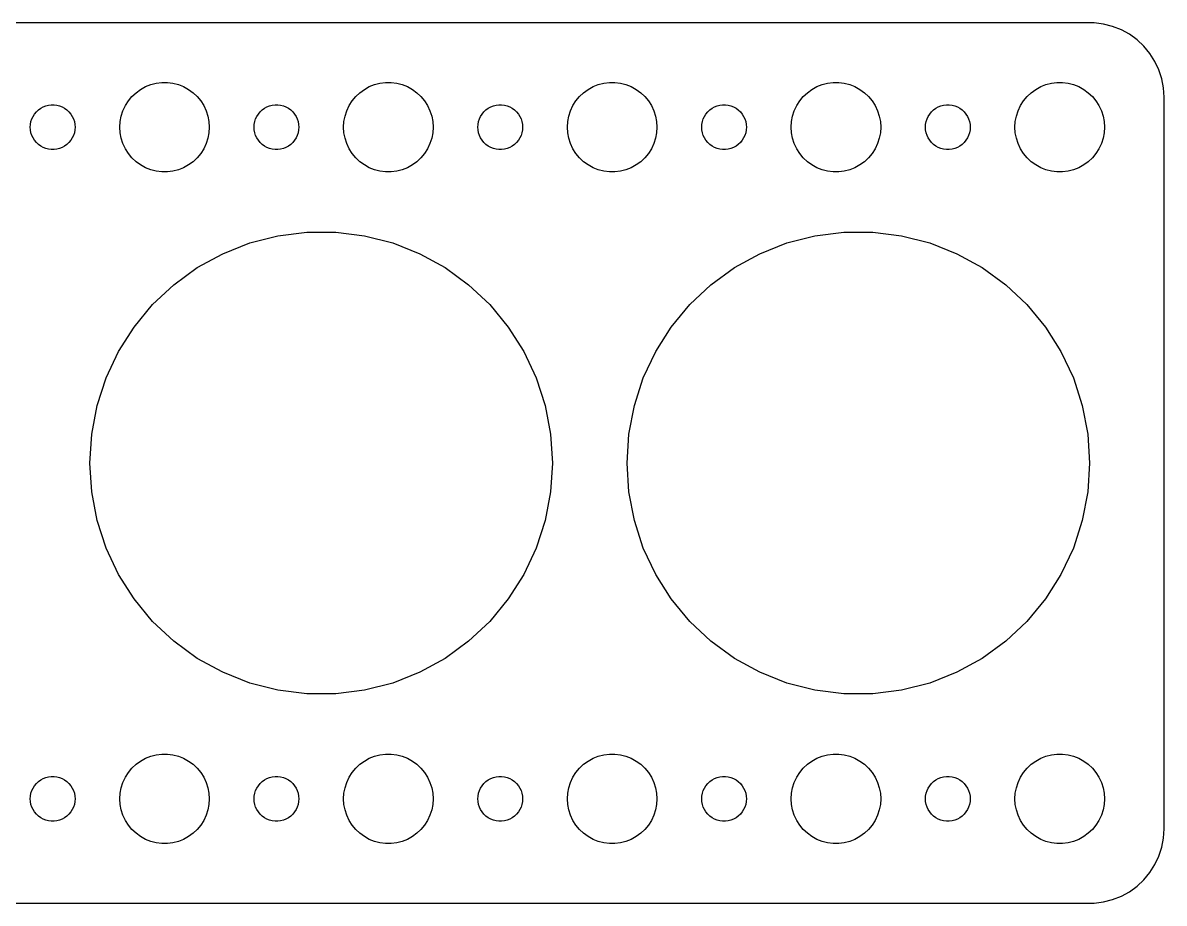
# Model space of a CAD drawing. Header units: metres. Extents: x -74 to 74, y 40 to 98.
# Drawn here: x -2 to 74.5, y 39.5 to 98.5 of the extents above; entities that cross this region are included whole.
import ezdxf

# ---------------------------------------------------------------- set-up
doc = ezdxf.new("R2010")
doc.units = ezdxf.units.M

msp = doc.modelspace()

# ---------------------------------------------------------------- linework, layer by layer
for p, q in [((69.8139, 98.4901), (-69.8139, 98.4901)), ((70.4369, 98.4114), (69.8139, 98.4901)), ((71.0451, 98.2553), (70.4369, 98.4114)), ((71.6289, 98.0241), (71.0451, 98.2553)), ((72.1791, 97.7216), (71.6289, 98.0241)), ((72.6871, 97.3526), (72.1791, 97.7216)), ((73.1448, 96.9227), (72.6871, 97.3526)), ((73.5451, 96.4389), (73.1448, 96.9227)), ((73.8815, 95.9088), (73.5451, 96.4389)), ((74.1489, 95.3406), (73.8815, 95.9088)), ((74.3429, 94.7434), (74.1489, 95.3406)), ((5.89252, 94.033), (6.22266, 94.2145)), ((6.22266, 94.2145), (6.57294, 94.3532)), ((6.57294, 94.3532), (6.93785, 94.4469)), ((6.93785, 94.4469), (7.31161, 94.4941)), ((7.31161, 94.4941), (7.68837, 94.4941)), ((7.68837, 94.4941), (8.06213, 94.4469)), ((8.06213, 94.4469), (8.42705, 94.3532)), ((8.42705, 94.3532), (8.77733, 94.2145)), ((8.77733, 94.2145), (9.10747, 94.033)), ((20.8925, 94.033), (21.2227, 94.2145)), ((21.2227, 94.2145), (21.5729, 94.3532)), ((21.5729, 94.3532), (21.9379, 94.4469)), ((21.9379, 94.4469), (22.3116, 94.4941)), ((22.3116, 94.4941), (22.6884, 94.4941)), ((22.6884, 94.4941), (23.0621, 94.4469)), ((23.0621, 94.4469), (23.427, 94.3532)), ((23.427, 94.3532), (23.7773, 94.2145)), ((23.7773, 94.2145), (24.1075, 94.033)), ((35.8925, 94.033), (36.2227, 94.2145)), ((36.2227, 94.2145), (36.5729, 94.3532)), ((36.5729, 94.3532), (36.9379, 94.4469)), ((36.9379, 94.4469), (37.3116, 94.4941)), ((37.3116, 94.4941), (37.6884, 94.4941)), ((37.6884, 94.4941), (38.0621, 94.4469)), ((38.0621, 94.4469), (38.427, 94.3532)), ((38.427, 94.3532), (38.7773, 94.2145)), ((38.7773, 94.2145), (39.1075, 94.033)), ((50.8925, 94.033), (51.2227, 94.2145)), ((51.2227, 94.2145), (51.5729, 94.3532)), ((51.5729, 94.3532), (51.9379, 94.4469)), ((51.9379, 94.4469), (52.3116, 94.4941)), ((52.3116, 94.4941), (52.6884, 94.4941)), ((52.6884, 94.4941), (53.0621, 94.4469)), ((53.0621, 94.4469), (53.427, 94.3532)), ((53.427, 94.3532), (53.7773, 94.2145)), ((53.7773, 94.2145), (54.1075, 94.033)), ((65.8925, 94.033), (66.2227, 94.2145)), ((66.2227, 94.2145), (66.573, 94.3532)), ((66.573, 94.3532), (66.9379, 94.4469)), ((66.9379, 94.4469), (67.3116, 94.4941)), ((67.3116, 94.4941), (67.6884, 94.4941)), ((67.6884, 94.4941), (68.0621, 94.4469)), ((68.0621, 94.4469), (68.427, 94.3532)), ((68.427, 94.3532), (68.7773, 94.2145)), ((68.7773, 94.2145), (69.1075, 94.033)), ((74.4606, 94.1267), (74.3429, 94.7434)), ((74.5, 93.5), (74.4606, 94.1267)), ((5.07294, 93.2634), (5.31308, 93.5536)), ((5.31308, 93.5536), (5.58772, 93.8115)), ((5.58772, 93.8115), (5.89252, 94.033)), ((9.10747, 94.033), (9.41226, 93.8115)), ((9.41226, 93.8115), (9.6869, 93.5536)), ((9.6869, 93.5536), (9.92705, 93.2634)), ((20.0729, 93.2634), (20.3131, 93.5536)), ((20.3131, 93.5536), (20.5877, 93.8115)), ((20.5877, 93.8115), (20.8925, 94.033)), ((24.1075, 94.033), (24.4123, 93.8115)), ((24.4123, 93.8115), (24.6869, 93.5536)), ((24.6869, 93.5536), (24.927, 93.2634)), ((35.0729, 93.2634), (35.3131, 93.5536)), ((35.3131, 93.5536), (35.5877, 93.8115)), ((35.5877, 93.8115), (35.8925, 94.033)), ((39.1075, 94.033), (39.4123, 93.8115)), ((39.4123, 93.8115), (39.6869, 93.5536)), ((39.6869, 93.5536), (39.927, 93.2634)), ((50.0729, 93.2634), (50.3131, 93.5536)), ((50.3131, 93.5536), (50.5877, 93.8115)), ((50.5877, 93.8115), (50.8925, 94.033)), ((54.1075, 94.033), (54.4123, 93.8115)), ((54.4123, 93.8115), (54.6869, 93.5536)), ((54.6869, 93.5536), (54.927, 93.2634)), ((65.073, 93.2634), (65.3131, 93.5536)), ((65.3131, 93.5536), (65.5877, 93.8115)), ((65.5877, 93.8115), (65.8925, 94.033)), ((69.1075, 94.033), (69.4123, 93.8115)), ((69.4123, 93.8115), (69.6869, 93.5536)), ((69.6869, 93.5536), (69.927, 93.2634)), ((74.5, 44.5), (74.5, 93.5)), ((-1.09344, 92.5268), (-0.95613, 92.6558)), ((-0.95613, 92.6558), (-0.80373, 92.7665)), ((-0.80373, 92.7665), (-0.63866, 92.8572)), ((-0.63866, 92.8572), (-0.46352, 92.9266)), ((-0.46352, 92.9266), (-0.28107, 92.9734)), ((-0.28107, 92.9734), (-0.09418, 92.997)), ((-0.09418, 92.997), (0.09418, 92.997)), ((0.09418, 92.997), (0.28107, 92.9734)), ((0.28107, 92.9734), (0.46352, 92.9266)), ((0.46352, 92.9266), (0.63866, 92.8572)), ((0.63866, 92.8572), (0.80373, 92.7665)), ((0.80373, 92.7665), (0.95613, 92.6558)), ((0.95613, 92.6558), (1.09344, 92.5268)), ((4.59424, 92.2461), (4.71066, 92.6044)), ((4.71066, 92.6044), (4.87108, 92.9453)), ((4.87108, 92.9453), (5.07294, 93.2634)), ((9.92705, 93.2634), (10.1289, 92.9453)), ((10.1289, 92.9453), (10.2893, 92.6044)), ((10.2893, 92.6044), (10.4057, 92.2461)), ((13.9065, 92.5268), (14.0439, 92.6558)), ((14.0439, 92.6558), (14.1963, 92.7665)), ((14.1963, 92.7665), (14.3613, 92.8572)), ((14.3613, 92.8572), (14.5365, 92.9266)), ((14.5365, 92.9266), (14.7189, 92.9734)), ((14.7189, 92.9734), (14.9058, 92.997)), ((14.9058, 92.997), (15.0942, 92.997)), ((15.0942, 92.997), (15.2811, 92.9734)), ((15.2811, 92.9734), (15.4635, 92.9266)), ((15.4635, 92.9266), (15.6387, 92.8572)), ((15.6387, 92.8572), (15.8037, 92.7665)), ((15.8037, 92.7665), (15.9561, 92.6558)), ((15.9561, 92.6558), (16.0934, 92.5268)), ((19.5942, 92.2461), (19.7107, 92.6044)), ((19.7107, 92.6044), (19.8711, 92.9453)), ((19.8711, 92.9453), (20.0729, 93.2634)), ((24.927, 93.2634), (25.1289, 92.9453)), ((25.1289, 92.9453), (25.2893, 92.6044)), ((25.2893, 92.6044), (25.4057, 92.2461)), ((28.9065, 92.5268), (29.0439, 92.6558)), ((29.0439, 92.6558), (29.1963, 92.7665)), ((29.1963, 92.7665), (29.3613, 92.8572)), ((29.3613, 92.8572), (29.5365, 92.9266)), ((29.5365, 92.9266), (29.7189, 92.9734)), ((29.7189, 92.9734), (29.9058, 92.997)), ((29.9058, 92.997), (30.0942, 92.997)), ((30.0942, 92.997), (30.2811, 92.9734)), ((30.2811, 92.9734), (30.4635, 92.9266)), ((30.4635, 92.9266), (30.6387, 92.8572)), ((30.6387, 92.8572), (30.8037, 92.7665)), ((30.8037, 92.7665), (30.9561, 92.6558)), ((30.9561, 92.6558), (31.0934, 92.5268)), ((34.5942, 92.2461), (34.7107, 92.6044)), ((34.7107, 92.6044), (34.8711, 92.9453)), ((34.8711, 92.9453), (35.0729, 93.2634)), ((39.927, 93.2634), (40.1289, 92.9453)), ((40.1289, 92.9453), (40.2893, 92.6044)), ((40.2893, 92.6044), (40.4057, 92.2461)), ((43.9065, 92.5268), (44.0439, 92.6558)), ((44.0439, 92.6558), (44.1963, 92.7665)), ((44.1963, 92.7665), (44.3613, 92.8572)), ((44.3613, 92.8572), (44.5365, 92.9266)), ((44.5365, 92.9266), (44.7189, 92.9734)), ((44.7189, 92.9734), (44.9058, 92.997)), ((44.9058, 92.997), (45.0942, 92.997)), ((45.0942, 92.997), (45.2811, 92.9734)), ((45.2811, 92.9734), (45.4635, 92.9266)), ((45.4635, 92.9266), (45.6387, 92.8572)), ((45.6387, 92.8572), (45.8037, 92.7665)), ((45.8037, 92.7665), (45.9561, 92.6558)), ((45.9561, 92.6558), (46.0934, 92.5268)), ((49.5942, 92.2461), (49.7107, 92.6044)), ((49.7107, 92.6044), (49.8711, 92.9453)), ((49.8711, 92.9453), (50.0729, 93.2634)), ((54.927, 93.2634), (55.1289, 92.9453)), ((55.1289, 92.9453), (55.2893, 92.6044)), ((55.2893, 92.6044), (55.4057, 92.2461)), ((58.9065, 92.5268), (59.0439, 92.6558)), ((59.0439, 92.6558), (59.1963, 92.7665)), ((59.1963, 92.7665), (59.3613, 92.8572)), ((59.3613, 92.8572), (59.5365, 92.9266)), ((59.5365, 92.9266), (59.7189, 92.9734)), ((59.7189, 92.9734), (59.9058, 92.997)), ((59.9058, 92.997), (60.0942, 92.997)), ((60.0942, 92.997), (60.2811, 92.9734)), ((60.2811, 92.9734), (60.4635, 92.9266)), ((60.4635, 92.9266), (60.6387, 92.8572)), ((60.6387, 92.8572), (60.8037, 92.7665)), ((60.8037, 92.7665), (60.9561, 92.6558)), ((60.9561, 92.6558), (61.0934, 92.5268)), ((64.5943, 92.2461), (64.7107, 92.6044)), ((64.7107, 92.6044), (64.8711, 92.9453)), ((64.8711, 92.9453), (65.073, 93.2634)), ((69.927, 93.2634), (70.1289, 92.9453)), ((70.1289, 92.9453), (70.2893, 92.6044)), ((70.2893, 92.6044), (70.4057, 92.2461)), ((-1.48816, 91.688), (-1.45287, 91.873)), ((-1.45287, 91.873), (-1.39465, 92.0522)), ((-1.39465, 92.0522), (-1.31445, 92.2226)), ((-1.31445, 92.2226), (-1.21352, 92.3817)), ((-1.21352, 92.3817), (-1.09344, 92.5268)), ((1.09344, 92.5268), (1.21352, 92.3817)), ((1.21352, 92.3817), (1.31445, 92.2226)), ((1.31445, 92.2226), (1.39465, 92.0522)), ((1.39465, 92.0522), (1.45287, 91.873)), ((1.45287, 91.873), (1.48816, 91.688)), ((4.5, 91.5), (4.52365, 91.876)), ((4.52365, 91.876), (4.59424, 92.2461)), ((10.4057, 92.2461), (10.4763, 91.876)), ((10.4763, 91.876), (10.5, 91.5)), ((13.5118, 91.688), (13.5471, 91.873)), ((13.5471, 91.873), (13.6053, 92.0522)), ((13.6053, 92.0522), (13.6855, 92.2226)), ((13.6855, 92.2226), (13.7865, 92.3817)), ((13.7865, 92.3817), (13.9065, 92.5268)), ((16.0934, 92.5268), (16.2135, 92.3817)), ((16.2135, 92.3817), (16.3145, 92.2226)), ((16.3145, 92.2226), (16.3947, 92.0522)), ((16.3947, 92.0522), (16.4529, 91.873)), ((16.4529, 91.873), (16.4882, 91.688)), ((19.5, 91.5), (19.5237, 91.876)), ((19.5237, 91.876), (19.5942, 92.2461)), ((25.4057, 92.2461), (25.4763, 91.876)), ((25.4763, 91.876), (25.5, 91.5)), ((28.5118, 91.688), (28.5471, 91.873)), ((28.5471, 91.873), (28.6053, 92.0522)), ((28.6053, 92.0522), (28.6855, 92.2226)), ((28.6855, 92.2226), (28.7865, 92.3817)), ((28.7865, 92.3817), (28.9065, 92.5268)), ((31.0934, 92.5268), (31.2135, 92.3817)), ((31.2135, 92.3817), (31.3145, 92.2226)), ((31.3145, 92.2226), (31.3947, 92.0522)), ((31.3947, 92.0522), (31.4529, 91.873)), ((31.4529, 91.873), (31.4882, 91.688)), ((34.5, 91.5), (34.5237, 91.876)), ((34.5237, 91.876), (34.5942, 92.2461)), ((40.4057, 92.2461), (40.4763, 91.876)), ((40.4763, 91.876), (40.5, 91.5)), ((43.5118, 91.688), (43.5471, 91.873)), ((43.5471, 91.873), (43.6053, 92.0522)), ((43.6053, 92.0522), (43.6855, 92.2226)), ((43.6855, 92.2226), (43.7865, 92.3817)), ((43.7865, 92.3817), (43.9065, 92.5268)), ((46.0934, 92.5268), (46.2135, 92.3817)), ((46.2135, 92.3817), (46.3145, 92.2226)), ((46.3145, 92.2226), (46.3947, 92.0522)), ((46.3947, 92.0522), (46.4529, 91.873)), ((46.4529, 91.873), (46.4882, 91.688)), ((49.5, 91.5), (49.5237, 91.876)), ((49.5237, 91.876), (49.5942, 92.2461)), ((55.4057, 92.2461), (55.4763, 91.876)), ((55.4763, 91.876), (55.5, 91.5)), ((58.5118, 91.688), (58.5471, 91.873)), ((58.5471, 91.873), (58.6053, 92.0522)), ((58.6053, 92.0522), (58.6855, 92.2226)), ((58.6855, 92.2226), (58.7865, 92.3817)), ((58.7865, 92.3817), (58.9065, 92.5268)), ((61.0934, 92.5268), (61.2135, 92.3817)), ((61.2135, 92.3817), (61.3145, 92.2226)), ((61.3145, 92.2226), (61.3947, 92.0522)), ((61.3947, 92.0522), (61.4529, 91.873)), ((61.4529, 91.873), (61.4882, 91.688)), ((64.5, 91.5), (64.5237, 91.876)), ((64.5237, 91.876), (64.5943, 92.2461)), ((70.4057, 92.2461), (70.4763, 91.876)), ((70.4763, 91.876), (70.5, 91.5)), ((-1.5, 91.5), (-1.48816, 91.688)), ((-1.48816, 91.312), (-1.5, 91.5)), ((-1.45287, 91.127), (-1.48816, 91.312)), ((-1.39465, 90.9478), (-1.45287, 91.127)), ((1.45287, 91.127), (1.39465, 90.9478)), ((1.48816, 91.312), (1.45287, 91.127)), ((1.48816, 91.688), (1.5, 91.5)), ((1.5, 91.5), (1.48816, 91.312)), ((4.52365, 91.124), (4.5, 91.5)), ((4.59424, 90.7539), (4.52365, 91.124)), ((10.4763, 91.124), (10.4057, 90.7539)), ((10.5, 91.5), (10.4763, 91.124)), ((13.5, 91.5), (13.5118, 91.688)), ((13.5118, 91.312), (13.5, 91.5)), ((13.5471, 91.127), (13.5118, 91.312)), ((13.6053, 90.9478), (13.5471, 91.127)), ((16.4529, 91.127), (16.3947, 90.9478)), ((16.4882, 91.312), (16.4529, 91.127)), ((16.4882, 91.688), (16.5, 91.5)), ((16.5, 91.5), (16.4882, 91.312)), ((19.5237, 91.124), (19.5, 91.5)), ((19.5942, 90.7539), (19.5237, 91.124)), ((25.4763, 91.124), (25.4057, 90.7539)), ((25.5, 91.5), (25.4763, 91.124)), ((28.5, 91.5), (28.5118, 91.688)), ((28.5118, 91.312), (28.5, 91.5)), ((28.5471, 91.127), (28.5118, 91.312)), ((28.6053, 90.9478), (28.5471, 91.127)), ((31.4529, 91.127), (31.3947, 90.9478)), ((31.4882, 91.312), (31.4529, 91.127)), ((31.4882, 91.688), (31.5, 91.5)), ((31.5, 91.5), (31.4882, 91.312)), ((34.5237, 91.124), (34.5, 91.5)), ((34.5942, 90.7539), (34.5237, 91.124)), ((40.4763, 91.124), (40.4057, 90.7539)), ((40.5, 91.5), (40.4763, 91.124)), ((43.5, 91.5), (43.5118, 91.688)), ((43.5118, 91.312), (43.5, 91.5)), ((43.5471, 91.127), (43.5118, 91.312)), ((43.6053, 90.9478), (43.5471, 91.127)), ((46.4529, 91.127), (46.3947, 90.9478)), ((46.4882, 91.312), (46.4529, 91.127)), ((46.4882, 91.688), (46.5, 91.5)), ((46.5, 91.5), (46.4882, 91.312)), ((49.5237, 91.124), (49.5, 91.5)), ((49.5942, 90.7539), (49.5237, 91.124)), ((55.4763, 91.124), (55.4057, 90.7539)), ((55.5, 91.5), (55.4763, 91.124)), ((58.5, 91.5), (58.5118, 91.688)), ((58.5118, 91.312), (58.5, 91.5)), ((58.5471, 91.127), (58.5118, 91.312)), ((58.6053, 90.9478), (58.5471, 91.127)), ((61.4529, 91.127), (61.3947, 90.9478)), ((61.4882, 91.312), (61.4529, 91.127)), ((61.4882, 91.688), (61.5, 91.5)), ((61.5, 91.5), (61.4882, 91.312)), ((64.5237, 91.124), (64.5, 91.5)), ((64.5943, 90.7539), (64.5237, 91.124)), ((70.4763, 91.124), (70.4057, 90.7539)), ((70.5, 91.5), (70.4763, 91.124)), ((-1.31445, 90.7774), (-1.39465, 90.9478)), ((-1.21352, 90.6183), (-1.31445, 90.7774)), ((-1.09344, 90.4732), (-1.21352, 90.6183)), ((-0.95613, 90.3442), (-1.09344, 90.4732)), ((-0.80373, 90.2335), (-0.95613, 90.3442)), ((0.95613, 90.3442), (0.80373, 90.2335)), ((1.09344, 90.4732), (0.95613, 90.3442)), ((1.21352, 90.6183), (1.09344, 90.4732)), ((1.31445, 90.7774), (1.21352, 90.6183)), ((1.39465, 90.9478), (1.31445, 90.7774)), ((4.71066, 90.3956), (4.59424, 90.7539)), ((4.87108, 90.0547), (4.71066, 90.3956)), ((10.2893, 90.3956), (10.1289, 90.0547)), ((10.4057, 90.7539), (10.2893, 90.3956)), ((13.6855, 90.7774), (13.6053, 90.9478)), ((13.7865, 90.6183), (13.6855, 90.7774)), ((13.9065, 90.4732), (13.7865, 90.6183)), ((14.0439, 90.3442), (13.9065, 90.4732)), ((14.1963, 90.2335), (14.0439, 90.3442)), ((15.9561, 90.3442), (15.8037, 90.2335)), ((16.0934, 90.4732), (15.9561, 90.3442)), ((16.2135, 90.6183), (16.0934, 90.4732)), ((16.3145, 90.7774), (16.2135, 90.6183)), ((16.3947, 90.9478), (16.3145, 90.7774)), ((19.7107, 90.3956), (19.5942, 90.7539)), ((19.8711, 90.0547), (19.7107, 90.3956)), ((25.2893, 90.3956), (25.1289, 90.0547)), ((25.4057, 90.7539), (25.2893, 90.3956)), ((28.6855, 90.7774), (28.6053, 90.9478)), ((28.7865, 90.6183), (28.6855, 90.7774)), ((28.9065, 90.4732), (28.7865, 90.6183)), ((29.0439, 90.3442), (28.9065, 90.4732)), ((29.1963, 90.2335), (29.0439, 90.3442)), ((30.9561, 90.3442), (30.8037, 90.2335)), ((31.0934, 90.4732), (30.9561, 90.3442)), ((31.2135, 90.6183), (31.0934, 90.4732)), ((31.3145, 90.7774), (31.2135, 90.6183)), ((31.3947, 90.9478), (31.3145, 90.7774)), ((34.7107, 90.3956), (34.5942, 90.7539)), ((34.8711, 90.0547), (34.7107, 90.3956)), ((40.2893, 90.3956), (40.1289, 90.0547)), ((40.4057, 90.7539), (40.2893, 90.3956)), ((43.6855, 90.7774), (43.6053, 90.9478)), ((43.7865, 90.6183), (43.6855, 90.7774)), ((43.9065, 90.4732), (43.7865, 90.6183)), ((44.0439, 90.3442), (43.9065, 90.4732)), ((44.1963, 90.2335), (44.0439, 90.3442)), ((45.9561, 90.3442), (45.8037, 90.2335)), ((46.0934, 90.4732), (45.9561, 90.3442)), ((46.2135, 90.6183), (46.0934, 90.4732)), ((46.3145, 90.7774), (46.2135, 90.6183)), ((46.3947, 90.9478), (46.3145, 90.7774)), ((49.7107, 90.3956), (49.5942, 90.7539)), ((49.8711, 90.0547), (49.7107, 90.3956)), ((55.2893, 90.3956), (55.1289, 90.0547)), ((55.4057, 90.7539), (55.2893, 90.3956)), ((58.6855, 90.7774), (58.6053, 90.9478)), ((58.7865, 90.6183), (58.6855, 90.7774)), ((58.9065, 90.4732), (58.7865, 90.6183)), ((59.0439, 90.3442), (58.9065, 90.4732)), ((59.1963, 90.2335), (59.0439, 90.3442)), ((60.9561, 90.3442), (60.8037, 90.2335)), ((61.0934, 90.4732), (60.9561, 90.3442)), ((61.2135, 90.6183), (61.0934, 90.4732)), ((61.3145, 90.7774), (61.2135, 90.6183)), ((61.3947, 90.9478), (61.3145, 90.7774)), ((64.7107, 90.3956), (64.5943, 90.7539)), ((64.8711, 90.0547), (64.7107, 90.3956)), ((70.2893, 90.3956), (70.1289, 90.0547)), ((70.4057, 90.7539), (70.2893, 90.3956)), ((-0.63866, 90.1427), (-0.80373, 90.2335)), ((-0.46352, 90.0734), (-0.63866, 90.1427)), ((-0.28107, 90.0266), (-0.46352, 90.0734)), ((-0.09418, 90.003), (-0.28107, 90.0266)), ((0.09418, 90.003), (-0.09418, 90.003)), ((0.28107, 90.0266), (0.09418, 90.003)), ((0.46352, 90.0734), (0.28107, 90.0266)), ((0.63866, 90.1427), (0.46352, 90.0734)), ((0.80373, 90.2335), (0.63866, 90.1427)), ((5.07294, 89.7366), (4.87108, 90.0547)), ((5.31308, 89.4464), (5.07294, 89.7366)), ((9.92705, 89.7366), (9.6869, 89.4464)), ((10.1289, 90.0547), (9.92705, 89.7366)), ((14.3613, 90.1427), (14.1963, 90.2335)), ((14.5365, 90.0734), (14.3613, 90.1427)), ((14.7189, 90.0266), (14.5365, 90.0734)), ((14.9058, 90.003), (14.7189, 90.0266)), ((15.0942, 90.003), (14.9058, 90.003)), ((15.2811, 90.0266), (15.0942, 90.003)), ((15.4635, 90.0734), (15.2811, 90.0266)), ((15.6387, 90.1427), (15.4635, 90.0734)), ((15.8037, 90.2335), (15.6387, 90.1427)), ((20.0729, 89.7366), (19.8711, 90.0547)), ((20.3131, 89.4464), (20.0729, 89.7366)), ((24.927, 89.7366), (24.6869, 89.4464)), ((25.1289, 90.0547), (24.927, 89.7366)), ((29.3613, 90.1427), (29.1963, 90.2335)), ((29.5365, 90.0734), (29.3613, 90.1427)), ((29.7189, 90.0266), (29.5365, 90.0734)), ((29.9058, 90.003), (29.7189, 90.0266)), ((30.0942, 90.003), (29.9058, 90.003)), ((30.2811, 90.0266), (30.0942, 90.003)), ((30.4635, 90.0734), (30.2811, 90.0266)), ((30.6387, 90.1427), (30.4635, 90.0734)), ((30.8037, 90.2335), (30.6387, 90.1427)), ((35.0729, 89.7366), (34.8711, 90.0547)), ((35.3131, 89.4464), (35.0729, 89.7366)), ((39.927, 89.7366), (39.6869, 89.4464)), ((40.1289, 90.0547), (39.927, 89.7366)), ((44.3613, 90.1427), (44.1963, 90.2335)), ((44.5365, 90.0734), (44.3613, 90.1427)), ((44.7189, 90.0266), (44.5365, 90.0734)), ((44.9058, 90.003), (44.7189, 90.0266)), ((45.0942, 90.003), (44.9058, 90.003)), ((45.2811, 90.0266), (45.0942, 90.003)), ((45.4635, 90.0734), (45.2811, 90.0266)), ((45.6387, 90.1427), (45.4635, 90.0734)), ((45.8037, 90.2335), (45.6387, 90.1427)), ((50.0729, 89.7366), (49.8711, 90.0547)), ((50.3131, 89.4464), (50.0729, 89.7366)), ((54.927, 89.7366), (54.6869, 89.4464)), ((55.1289, 90.0547), (54.927, 89.7366)), ((59.3613, 90.1427), (59.1963, 90.2335)), ((59.5365, 90.0734), (59.3613, 90.1427)), ((59.7189, 90.0266), (59.5365, 90.0734)), ((59.9058, 90.003), (59.7189, 90.0266)), ((60.0942, 90.003), (59.9058, 90.003)), ((60.2811, 90.0266), (60.0942, 90.003)), ((60.4635, 90.0734), (60.2811, 90.0266)), ((60.6387, 90.1427), (60.4635, 90.0734)), ((60.8037, 90.2335), (60.6387, 90.1427)), ((65.073, 89.7366), (64.8711, 90.0547)), ((65.3131, 89.4464), (65.073, 89.7366)), ((69.927, 89.7366), (69.6869, 89.4464)), ((70.1289, 90.0547), (69.927, 89.7366)), ((5.58772, 89.1884), (5.31308, 89.4464)), ((5.89252, 88.967), (5.58772, 89.1884)), ((6.22266, 88.7855), (5.89252, 88.967)), ((6.57294, 88.6468), (6.22266, 88.7855)), ((8.77733, 88.7855), (8.42705, 88.6468)), ((9.10747, 88.967), (8.77733, 88.7855)), ((9.41226, 89.1884), (9.10747, 88.967)), ((9.6869, 89.4464), (9.41226, 89.1884)), ((20.5877, 89.1884), (20.3131, 89.4464)), ((20.8925, 88.967), (20.5877, 89.1884)), ((21.2227, 88.7855), (20.8925, 88.967)), ((21.5729, 88.6468), (21.2227, 88.7855)), ((23.7773, 88.7855), (23.427, 88.6468)), ((24.1075, 88.967), (23.7773, 88.7855)), ((24.4123, 89.1884), (24.1075, 88.967)), ((24.6869, 89.4464), (24.4123, 89.1884)), ((35.5877, 89.1884), (35.3131, 89.4464)), ((35.8925, 88.967), (35.5877, 89.1884)), ((36.2227, 88.7855), (35.8925, 88.967)), ((36.5729, 88.6468), (36.2227, 88.7855)), ((38.7773, 88.7855), (38.427, 88.6468)), ((39.1075, 88.967), (38.7773, 88.7855)), ((39.4123, 89.1884), (39.1075, 88.967)), ((39.6869, 89.4464), (39.4123, 89.1884)), ((50.5877, 89.1884), (50.3131, 89.4464)), ((50.8925, 88.967), (50.5877, 89.1884)), ((51.2227, 88.7855), (50.8925, 88.967)), ((51.5729, 88.6468), (51.2227, 88.7855)), ((53.7773, 88.7855), (53.427, 88.6468)), ((54.1075, 88.967), (53.7773, 88.7855)), ((54.4123, 89.1884), (54.1075, 88.967)), ((54.6869, 89.4464), (54.4123, 89.1884)), ((65.5877, 89.1884), (65.3131, 89.4464)), ((65.8925, 88.967), (65.5877, 89.1884)), ((66.2227, 88.7855), (65.8925, 88.967)), ((66.573, 88.6468), (66.2227, 88.7855)), ((68.7773, 88.7855), (68.427, 88.6468)), ((69.1075, 88.967), (68.7773, 88.7855)), ((69.4123, 89.1884), (69.1075, 88.967)), ((69.6869, 89.4464), (69.4123, 89.1884)), ((6.93785, 88.5531), (6.57294, 88.6468)), ((7.31161, 88.5059), (6.93785, 88.5531)), ((7.68837, 88.5059), (7.31161, 88.5059)), ((8.06213, 88.5531), (7.68837, 88.5059)), ((8.42705, 88.6468), (8.06213, 88.5531)), ((21.9379, 88.5531), (21.5729, 88.6468)), ((22.3116, 88.5059), (21.9379, 88.5531)), ((22.6884, 88.5059), (22.3116, 88.5059)), ((23.0621, 88.5531), (22.6884, 88.5059)), ((23.427, 88.6468), (23.0621, 88.5531)), ((36.9379, 88.5531), (36.5729, 88.6468)), ((37.3116, 88.5059), (36.9379, 88.5531)), ((37.6884, 88.5059), (37.3116, 88.5059)), ((38.0621, 88.5531), (37.6884, 88.5059)), ((38.427, 88.6468), (38.0621, 88.5531)), ((51.9379, 88.5531), (51.5729, 88.6468)), ((52.3116, 88.5059), (51.9379, 88.5531)), ((52.6884, 88.5059), (52.3116, 88.5059)), ((53.0621, 88.5531), (52.6884, 88.5059)), ((53.427, 88.6468), (53.0621, 88.5531)), ((66.9379, 88.5531), (66.573, 88.6468)), ((67.3116, 88.5059), (66.9379, 88.5531)), ((67.6884, 88.5059), (67.3116, 88.5059)), ((68.0621, 88.5531), (67.6884, 88.5059)), ((68.427, 88.6468), (68.0621, 88.5531)), ((13.2102, 83.7414), (15.0956, 84.2254)), ((15.0956, 84.2254), (17.0267, 84.4694)), ((17.0267, 84.4694), (18.9733, 84.4694)), ((18.9733, 84.4694), (20.9044, 84.2254)), ((20.9044, 84.2254), (22.7897, 83.7414)), ((49.2102, 83.7414), (51.0956, 84.2254)), ((51.0956, 84.2254), (53.0267, 84.4694)), ((53.0267, 84.4694), (54.9733, 84.4694)), ((54.9733, 84.4694), (56.9044, 84.2254)), ((56.9044, 84.2254), (58.7898, 83.7414)), ((11.4004, 83.0248), (13.2102, 83.7414)), ((22.7897, 83.7414), (24.5996, 83.0248)), ((47.4004, 83.0248), (49.2102, 83.7414)), ((58.7898, 83.7414), (60.5996, 83.0248)), ((9.69467, 82.0871), (11.4004, 83.0248)), ((24.5996, 83.0248), (26.3053, 82.0871)), ((45.6947, 82.0871), (47.4004, 83.0248)), ((60.5996, 83.0248), (62.3053, 82.0871)), ((8.11992, 80.9429), (9.69467, 82.0871)), ((26.3053, 82.0871), (27.8801, 80.9429)), ((44.1199, 80.9429), (45.6947, 82.0871)), ((62.3053, 82.0871), (63.8801, 80.9429)), ((6.70097, 79.6105), (8.11992, 80.9429)), ((27.8801, 80.9429), (29.299, 79.6105)), ((42.701, 79.6105), (44.1199, 80.9429)), ((63.8801, 80.9429), (65.299, 79.6105)), ((5.46024, 78.1107), (6.70097, 79.6105)), ((29.299, 79.6105), (30.5397, 78.1107)), ((41.4602, 78.1107), (42.701, 79.6105)), ((65.299, 79.6105), (66.5398, 78.1107)), ((4.41724, 76.4672), (5.46024, 78.1107)), ((30.5397, 78.1107), (31.5827, 76.4672)), ((40.4172, 76.4672), (41.4602, 78.1107)), ((66.5398, 78.1107), (67.5827, 76.4672)), ((3.58846, 74.7059), (4.41724, 76.4672)), ((31.5827, 76.4672), (32.4115, 74.7059)), ((39.5885, 74.7059), (40.4172, 76.4672)), ((67.5827, 76.4672), (68.4115, 74.7059)), ((2.98695, 72.8547), (3.58846, 74.7059)), ((32.4115, 74.7059), (33.013, 72.8547)), ((38.987, 72.8547), (39.5885, 74.7059)), ((68.4115, 74.7059), (69.013, 72.8547)), ((2.62221, 70.9427), (2.98695, 72.8547)), ((33.013, 72.8547), (33.3778, 70.9427)), ((38.6222, 70.9427), (38.987, 72.8547)), ((69.013, 72.8547), (69.3778, 70.9427)), ((2.5, 69), (2.62221, 70.9427)), ((33.3778, 70.9427), (33.5, 69)), ((38.5, 69), (38.6222, 70.9427)), ((69.3778, 70.9427), (69.5, 69)), ((2.62221, 67.0573), (2.5, 69)), ((33.5, 69), (33.3778, 67.0573)), ((38.6222, 67.0573), (38.5, 69)), ((69.5, 69), (69.3778, 67.0573)), ((2.98695, 65.1453), (2.62221, 67.0573)), ((33.3778, 67.0573), (33.013, 65.1453)), ((38.987, 65.1453), (38.6222, 67.0573)), ((69.3778, 67.0573), (69.013, 65.1453)), ((3.58846, 63.2941), (2.98695, 65.1453)), ((33.013, 65.1453), (32.4115, 63.2941)), ((39.5885, 63.2941), (38.987, 65.1453)), ((69.013, 65.1453), (68.4115, 63.2941)), ((4.41724, 61.5328), (3.58846, 63.2941)), ((32.4115, 63.2941), (31.5827, 61.5328)), ((40.4172, 61.5328), (39.5885, 63.2941)), ((68.4115, 63.2941), (67.5827, 61.5328)), ((5.46024, 59.8893), (4.41724, 61.5328)), ((31.5827, 61.5328), (30.5397, 59.8893)), ((41.4602, 59.8893), (40.4172, 61.5328)), ((67.5827, 61.5328), (66.5398, 59.8893)), ((6.70097, 58.3895), (5.46024, 59.8893)), ((30.5397, 59.8893), (29.299, 58.3895)), ((42.701, 58.3895), (41.4602, 59.8893)), ((66.5398, 59.8893), (65.299, 58.3895)), ((8.11992, 57.0571), (6.70097, 58.3895)), ((29.299, 58.3895), (27.8801, 57.0571)), ((44.1199, 57.0571), (42.701, 58.3895)), ((65.299, 58.3895), (63.8801, 57.0571)), ((9.69467, 55.9129), (8.11992, 57.0571)), ((27.8801, 57.0571), (26.3053, 55.9129)), ((45.6947, 55.9129), (44.1199, 57.0571)), ((63.8801, 57.0571), (62.3053, 55.9129)), ((11.4004, 54.9752), (9.69467, 55.9129)), ((26.3053, 55.9129), (24.5996, 54.9752)), ((47.4004, 54.9752), (45.6947, 55.9129)), ((62.3053, 55.9129), (60.5996, 54.9752)), ((13.2102, 54.2586), (11.4004, 54.9752)), ((24.5996, 54.9752), (22.7897, 54.2586)), ((49.2102, 54.2586), (47.4004, 54.9752)), ((60.5996, 54.9752), (58.7898, 54.2586)), ((15.0956, 53.7746), (13.2102, 54.2586)), ((17.0267, 53.5306), (15.0956, 53.7746)), ((20.9044, 53.7746), (18.9733, 53.5306)), ((22.7897, 54.2586), (20.9044, 53.7746)), ((51.0956, 53.7746), (49.2102, 54.2586)), ((53.0267, 53.5306), (51.0956, 53.7746)), ((56.9044, 53.7746), (54.9733, 53.5306)), ((58.7898, 54.2586), (56.9044, 53.7746)), ((18.9733, 53.5306), (17.0267, 53.5306)), ((54.9733, 53.5306), (53.0267, 53.5306)), ((5.58772, 48.8116), (5.89252, 49.033)), ((5.89252, 49.033), (6.22266, 49.2145)), ((6.22266, 49.2145), (6.57294, 49.3532)), ((6.57294, 49.3532), (6.93785, 49.4469)), ((6.93785, 49.4469), (7.31161, 49.4941)), ((7.31161, 49.4941), (7.68837, 49.4941)), ((7.68837, 49.4941), (8.06213, 49.4469)), ((8.06213, 49.4469), (8.42705, 49.3532)), ((8.42705, 49.3532), (8.77733, 49.2145)), ((8.77733, 49.2145), (9.10747, 49.033)), ((9.10747, 49.033), (9.41226, 48.8116)), ((20.5877, 48.8116), (20.8925, 49.033)), ((20.8925, 49.033), (21.2227, 49.2145)), ((21.2227, 49.2145), (21.5729, 49.3532)), ((21.5729, 49.3532), (21.9379, 49.4469)), ((21.9379, 49.4469), (22.3116, 49.4941)), ((22.3116, 49.4941), (22.6884, 49.4941)), ((22.6884, 49.4941), (23.0621, 49.4469)), ((23.0621, 49.4469), (23.427, 49.3532)), ((23.427, 49.3532), (23.7773, 49.2145)), ((23.7773, 49.2145), (24.1075, 49.033)), ((24.1075, 49.033), (24.4123, 48.8116)), ((35.5877, 48.8116), (35.8925, 49.033)), ((35.8925, 49.033), (36.2227, 49.2145)), ((36.2227, 49.2145), (36.5729, 49.3532)), ((36.5729, 49.3532), (36.9379, 49.4469)), ((36.9379, 49.4469), (37.3116, 49.4941)), ((37.3116, 49.4941), (37.6884, 49.4941)), ((37.6884, 49.4941), (38.0621, 49.4469)), ((38.0621, 49.4469), (38.427, 49.3532)), ((38.427, 49.3532), (38.7773, 49.2145)), ((38.7773, 49.2145), (39.1075, 49.033)), ((39.1075, 49.033), (39.4123, 48.8116)), ((50.5877, 48.8116), (50.8925, 49.033)), ((50.8925, 49.033), (51.2227, 49.2145)), ((51.2227, 49.2145), (51.5729, 49.3532)), ((51.5729, 49.3532), (51.9379, 49.4469)), ((51.9379, 49.4469), (52.3116, 49.4941)), ((52.3116, 49.4941), (52.6884, 49.4941)), ((52.6884, 49.4941), (53.0621, 49.4469)), ((53.0621, 49.4469), (53.427, 49.3532)), ((53.427, 49.3532), (53.7773, 49.2145)), ((53.7773, 49.2145), (54.1075, 49.033)), ((54.1075, 49.033), (54.4123, 48.8116)), ((65.5877, 48.8116), (65.8925, 49.033)), ((65.8925, 49.033), (66.2227, 49.2145)), ((66.2227, 49.2145), (66.573, 49.3532)), ((66.573, 49.3532), (66.9379, 49.4469)), ((66.9379, 49.4469), (67.3116, 49.4941)), ((67.3116, 49.4941), (67.6884, 49.4941)), ((67.6884, 49.4941), (68.0621, 49.4469)), ((68.0621, 49.4469), (68.427, 49.3532)), ((68.427, 49.3532), (68.7773, 49.2145)), ((68.7773, 49.2145), (69.1075, 49.033)), ((69.1075, 49.033), (69.4123, 48.8116)), ((4.87108, 47.9453), (5.07294, 48.2634)), ((5.07294, 48.2634), (5.31308, 48.5536)), ((5.31308, 48.5536), (5.58772, 48.8116)), ((9.41226, 48.8116), (9.6869, 48.5536)), ((9.6869, 48.5536), (9.92705, 48.2634)), ((9.92705, 48.2634), (10.1289, 47.9453)), ((19.8711, 47.9453), (20.0729, 48.2634)), ((20.0729, 48.2634), (20.3131, 48.5536)), ((20.3131, 48.5536), (20.5877, 48.8116)), ((24.4123, 48.8116), (24.6869, 48.5536)), ((24.6869, 48.5536), (24.927, 48.2634)), ((24.927, 48.2634), (25.1289, 47.9453)), ((34.8711, 47.9453), (35.0729, 48.2634)), ((35.0729, 48.2634), (35.3131, 48.5536)), ((35.3131, 48.5536), (35.5877, 48.8116)), ((39.4123, 48.8116), (39.6869, 48.5536)), ((39.6869, 48.5536), (39.927, 48.2634)), ((39.927, 48.2634), (40.1289, 47.9453)), ((49.8711, 47.9453), (50.0729, 48.2634)), ((50.0729, 48.2634), (50.3131, 48.5536)), ((50.3131, 48.5536), (50.5877, 48.8116)), ((54.4123, 48.8116), (54.6869, 48.5536)), ((54.6869, 48.5536), (54.927, 48.2634)), ((54.927, 48.2634), (55.1289, 47.9453)), ((64.8711, 47.9453), (65.073, 48.2634)), ((65.073, 48.2634), (65.3131, 48.5536)), ((65.3131, 48.5536), (65.5877, 48.8116)), ((69.4123, 48.8116), (69.6869, 48.5536)), ((69.6869, 48.5536), (69.927, 48.2634)), ((69.927, 48.2634), (70.1289, 47.9453)), ((-1.21352, 47.3817), (-1.09344, 47.5268)), ((-1.09344, 47.5268), (-0.95613, 47.6558)), ((-0.95613, 47.6558), (-0.80373, 47.7665)), ((-0.80373, 47.7665), (-0.63866, 47.8573)), ((-0.63866, 47.8573), (-0.46352, 47.9266)), ((-0.46352, 47.9266), (-0.28107, 47.9734)), ((-0.28107, 47.9734), (-0.09418, 47.997)), ((-0.09418, 47.997), (0.09418, 47.997)), ((0.09418, 47.997), (0.28107, 47.9734)), ((0.28107, 47.9734), (0.46352, 47.9266)), ((0.46352, 47.9266), (0.63866, 47.8573)), ((0.63866, 47.8573), (0.80373, 47.7665)), ((0.80373, 47.7665), (0.95613, 47.6558)), ((0.95613, 47.6558), (1.09344, 47.5268)), ((1.09344, 47.5268), (1.21352, 47.3817)), ((4.59424, 47.2461), (4.71066, 47.6044)), ((4.71066, 47.6044), (4.87108, 47.9453)), ((10.1289, 47.9453), (10.2893, 47.6044)), ((10.2893, 47.6044), (10.4057, 47.2461)), ((13.7865, 47.3817), (13.9065, 47.5268)), ((13.9065, 47.5268), (14.0439, 47.6558)), ((14.0439, 47.6558), (14.1963, 47.7665)), ((14.1963, 47.7665), (14.3613, 47.8573)), ((14.3613, 47.8573), (14.5365, 47.9266)), ((14.5365, 47.9266), (14.7189, 47.9734)), ((14.7189, 47.9734), (14.9058, 47.997)), ((14.9058, 47.997), (15.0942, 47.997)), ((15.0942, 47.997), (15.2811, 47.9734)), ((15.2811, 47.9734), (15.4635, 47.9266)), ((15.4635, 47.9266), (15.6387, 47.8573)), ((15.6387, 47.8573), (15.8037, 47.7665)), ((15.8037, 47.7665), (15.9561, 47.6558)), ((15.9561, 47.6558), (16.0934, 47.5268)), ((16.0934, 47.5268), (16.2135, 47.3817)), ((19.5942, 47.2461), (19.7107, 47.6044)), ((19.7107, 47.6044), (19.8711, 47.9453)), ((25.1289, 47.9453), (25.2893, 47.6044)), ((25.2893, 47.6044), (25.4057, 47.2461)), ((28.7865, 47.3817), (28.9065, 47.5268)), ((28.9065, 47.5268), (29.0439, 47.6558)), ((29.0439, 47.6558), (29.1963, 47.7665)), ((29.1963, 47.7665), (29.3613, 47.8573)), ((29.3613, 47.8573), (29.5365, 47.9266)), ((29.5365, 47.9266), (29.7189, 47.9734)), ((29.7189, 47.9734), (29.9058, 47.997)), ((29.9058, 47.997), (30.0942, 47.997)), ((30.0942, 47.997), (30.2811, 47.9734)), ((30.2811, 47.9734), (30.4635, 47.9266)), ((30.4635, 47.9266), (30.6387, 47.8573)), ((30.6387, 47.8573), (30.8037, 47.7665)), ((30.8037, 47.7665), (30.9561, 47.6558)), ((30.9561, 47.6558), (31.0934, 47.5268)), ((31.0934, 47.5268), (31.2135, 47.3817)), ((34.5942, 47.2461), (34.7107, 47.6044)), ((34.7107, 47.6044), (34.8711, 47.9453)), ((40.1289, 47.9453), (40.2893, 47.6044)), ((40.2893, 47.6044), (40.4057, 47.2461)), ((43.7865, 47.3817), (43.9065, 47.5268)), ((43.9065, 47.5268), (44.0439, 47.6558)), ((44.0439, 47.6558), (44.1963, 47.7665)), ((44.1963, 47.7665), (44.3613, 47.8573)), ((44.3613, 47.8573), (44.5365, 47.9266)), ((44.5365, 47.9266), (44.7189, 47.9734)), ((44.7189, 47.9734), (44.9058, 47.997)), ((44.9058, 47.997), (45.0942, 47.997)), ((45.0942, 47.997), (45.2811, 47.9734)), ((45.2811, 47.9734), (45.4635, 47.9266)), ((45.4635, 47.9266), (45.6387, 47.8573)), ((45.6387, 47.8573), (45.8037, 47.7665)), ((45.8037, 47.7665), (45.9561, 47.6558)), ((45.9561, 47.6558), (46.0934, 47.5268)), ((46.0934, 47.5268), (46.2135, 47.3817)), ((49.5942, 47.2461), (49.7107, 47.6044)), ((49.7107, 47.6044), (49.8711, 47.9453)), ((55.1289, 47.9453), (55.2893, 47.6044)), ((55.2893, 47.6044), (55.4057, 47.2461)), ((58.7865, 47.3817), (58.9065, 47.5268)), ((58.9065, 47.5268), (59.0439, 47.6558)), ((59.0439, 47.6558), (59.1963, 47.7665)), ((59.1963, 47.7665), (59.3613, 47.8573)), ((59.3613, 47.8573), (59.5365, 47.9266)), ((59.5365, 47.9266), (59.7189, 47.9734)), ((59.7189, 47.9734), (59.9058, 47.997)), ((59.9058, 47.997), (60.0942, 47.997)), ((60.0942, 47.997), (60.2811, 47.9734)), ((60.2811, 47.9734), (60.4635, 47.9266)), ((60.4635, 47.9266), (60.6387, 47.8573)), ((60.6387, 47.8573), (60.8037, 47.7665)), ((60.8037, 47.7665), (60.9561, 47.6558)), ((60.9561, 47.6558), (61.0934, 47.5268)), ((61.0934, 47.5268), (61.2135, 47.3817)), ((64.5943, 47.2461), (64.7107, 47.6044)), ((64.7107, 47.6044), (64.8711, 47.9453)), ((70.1289, 47.9453), (70.2893, 47.6044)), ((70.2893, 47.6044), (70.4057, 47.2461)), ((-1.5, 46.5), (-1.48816, 46.688)), ((-1.48816, 46.688), (-1.45287, 46.873)), ((-1.45287, 46.873), (-1.39465, 47.0522)), ((-1.39465, 47.0522), (-1.31445, 47.2226)), ((-1.31445, 47.2226), (-1.21352, 47.3817)), ((1.21352, 47.3817), (1.31445, 47.2226)), ((1.31445, 47.2226), (1.39465, 47.0522)), ((1.39465, 47.0522), (1.45287, 46.873)), ((1.45287, 46.873), (1.48816, 46.688)), ((1.48816, 46.688), (1.5, 46.5)), ((4.5, 46.5), (4.52365, 46.876)), ((4.52365, 46.876), (4.59424, 47.2461)), ((10.4057, 47.2461), (10.4763, 46.876)), ((10.4763, 46.876), (10.5, 46.5)), ((13.5, 46.5), (13.5118, 46.688)), ((13.5118, 46.688), (13.5471, 46.873)), ((13.5471, 46.873), (13.6053, 47.0522)), ((13.6053, 47.0522), (13.6855, 47.2226)), ((13.6855, 47.2226), (13.7865, 47.3817)), ((16.2135, 47.3817), (16.3145, 47.2226)), ((16.3145, 47.2226), (16.3947, 47.0522)), ((16.3947, 47.0522), (16.4529, 46.873)), ((16.4529, 46.873), (16.4882, 46.688)), ((16.4882, 46.688), (16.5, 46.5)), ((19.5, 46.5), (19.5237, 46.876)), ((19.5237, 46.876), (19.5942, 47.2461)), ((25.4057, 47.2461), (25.4763, 46.876)), ((25.4763, 46.876), (25.5, 46.5)), ((28.5, 46.5), (28.5118, 46.688)), ((28.5118, 46.688), (28.5471, 46.873)), ((28.5471, 46.873), (28.6053, 47.0522)), ((28.6053, 47.0522), (28.6855, 47.2226)), ((28.6855, 47.2226), (28.7865, 47.3817)), ((31.2135, 47.3817), (31.3145, 47.2226)), ((31.3145, 47.2226), (31.3947, 47.0522)), ((31.3947, 47.0522), (31.4529, 46.873)), ((31.4529, 46.873), (31.4882, 46.688)), ((31.4882, 46.688), (31.5, 46.5)), ((34.5, 46.5), (34.5237, 46.876)), ((34.5237, 46.876), (34.5942, 47.2461)), ((40.4057, 47.2461), (40.4763, 46.876)), ((40.4763, 46.876), (40.5, 46.5)), ((43.5, 46.5), (43.5118, 46.688)), ((43.5118, 46.688), (43.5471, 46.873)), ((43.5471, 46.873), (43.6053, 47.0522)), ((43.6053, 47.0522), (43.6855, 47.2226)), ((43.6855, 47.2226), (43.7865, 47.3817)), ((46.2135, 47.3817), (46.3145, 47.2226)), ((46.3145, 47.2226), (46.3947, 47.0522)), ((46.3947, 47.0522), (46.4529, 46.873)), ((46.4529, 46.873), (46.4882, 46.688)), ((46.4882, 46.688), (46.5, 46.5)), ((49.5, 46.5), (49.5237, 46.876)), ((49.5237, 46.876), (49.5942, 47.2461)), ((55.4057, 47.2461), (55.4763, 46.876)), ((55.4763, 46.876), (55.5, 46.5)), ((58.5, 46.5), (58.5118, 46.688)), ((58.5118, 46.688), (58.5471, 46.873)), ((58.5471, 46.873), (58.6053, 47.0522)), ((58.6053, 47.0522), (58.6855, 47.2226)), ((58.6855, 47.2226), (58.7865, 47.3817)), ((61.2135, 47.3817), (61.3145, 47.2226)), ((61.3145, 47.2226), (61.3947, 47.0522)), ((61.3947, 47.0522), (61.4529, 46.873)), ((61.4529, 46.873), (61.4882, 46.688)), ((61.4882, 46.688), (61.5, 46.5)), ((64.5, 46.5), (64.5237, 46.876)), ((64.5237, 46.876), (64.5943, 47.2461)), ((70.4057, 47.2461), (70.4763, 46.876)), ((70.4763, 46.876), (70.5, 46.5)), ((-1.48816, 46.312), (-1.5, 46.5)), ((-1.45287, 46.127), (-1.48816, 46.312)), ((-1.39465, 45.9478), (-1.45287, 46.127)), ((-1.31445, 45.7774), (-1.39465, 45.9478)), ((1.39465, 45.9478), (1.31445, 45.7774)), ((1.45287, 46.127), (1.39465, 45.9478)), ((1.48816, 46.312), (1.45287, 46.127)), ((1.5, 46.5), (1.48816, 46.312)), ((4.52365, 46.124), (4.5, 46.5)), ((4.59424, 45.7539), (4.52365, 46.124)), ((10.4763, 46.124), (10.4057, 45.7539)), ((10.5, 46.5), (10.4763, 46.124)), ((13.5118, 46.312), (13.5, 46.5)), ((13.5471, 46.127), (13.5118, 46.312)), ((13.6053, 45.9478), (13.5471, 46.127)), ((13.6855, 45.7774), (13.6053, 45.9478)), ((16.3947, 45.9478), (16.3145, 45.7774)), ((16.4529, 46.127), (16.3947, 45.9478)), ((16.4882, 46.312), (16.4529, 46.127)), ((16.5, 46.5), (16.4882, 46.312)), ((19.5237, 46.124), (19.5, 46.5)), ((19.5942, 45.7539), (19.5237, 46.124)), ((25.4763, 46.124), (25.4057, 45.7539)), ((25.5, 46.5), (25.4763, 46.124)), ((28.5118, 46.312), (28.5, 46.5)), ((28.5471, 46.127), (28.5118, 46.312)), ((28.6053, 45.9478), (28.5471, 46.127)), ((28.6855, 45.7774), (28.6053, 45.9478)), ((31.3947, 45.9478), (31.3145, 45.7774)), ((31.4529, 46.127), (31.3947, 45.9478)), ((31.4882, 46.312), (31.4529, 46.127)), ((31.5, 46.5), (31.4882, 46.312)), ((34.5237, 46.124), (34.5, 46.5)), ((34.5942, 45.7539), (34.5237, 46.124)), ((40.4763, 46.124), (40.4057, 45.7539)), ((40.5, 46.5), (40.4763, 46.124)), ((43.5118, 46.312), (43.5, 46.5)), ((43.5471, 46.127), (43.5118, 46.312)), ((43.6053, 45.9478), (43.5471, 46.127)), ((43.6855, 45.7774), (43.6053, 45.9478)), ((46.3947, 45.9478), (46.3145, 45.7774)), ((46.4529, 46.127), (46.3947, 45.9478)), ((46.4882, 46.312), (46.4529, 46.127)), ((46.5, 46.5), (46.4882, 46.312)), ((49.5237, 46.124), (49.5, 46.5)), ((49.5942, 45.7539), (49.5237, 46.124)), ((55.4763, 46.124), (55.4057, 45.7539)), ((55.5, 46.5), (55.4763, 46.124)), ((58.5118, 46.312), (58.5, 46.5)), ((58.5471, 46.127), (58.5118, 46.312)), ((58.6053, 45.9478), (58.5471, 46.127)), ((58.6855, 45.7774), (58.6053, 45.9478)), ((61.3947, 45.9478), (61.3145, 45.7774)), ((61.4529, 46.127), (61.3947, 45.9478)), ((61.4882, 46.312), (61.4529, 46.127)), ((61.5, 46.5), (61.4882, 46.312)), ((64.5237, 46.124), (64.5, 46.5)), ((64.5943, 45.7539), (64.5237, 46.124)), ((70.4763, 46.124), (70.4057, 45.7539)), ((70.5, 46.5), (70.4763, 46.124)), ((-1.21352, 45.6183), (-1.31445, 45.7774)), ((-1.09344, 45.4732), (-1.21352, 45.6183)), ((-0.95613, 45.3442), (-1.09344, 45.4732)), ((-0.80373, 45.2335), (-0.95613, 45.3442)), ((-0.63866, 45.1428), (-0.80373, 45.2335)), ((-0.46352, 45.0734), (-0.63866, 45.1428)), ((0.63866, 45.1428), (0.46352, 45.0734)), ((0.80373, 45.2335), (0.63866, 45.1428)), ((0.95613, 45.3442), (0.80373, 45.2335)), ((1.09344, 45.4732), (0.95613, 45.3442)), ((1.21352, 45.6183), (1.09344, 45.4732)), ((1.31445, 45.7774), (1.21352, 45.6183)), ((4.71066, 45.3956), (4.59424, 45.7539)), ((4.87108, 45.0547), (4.71066, 45.3956)), ((10.2893, 45.3956), (10.1289, 45.0547)), ((10.4057, 45.7539), (10.2893, 45.3956)), ((13.7865, 45.6183), (13.6855, 45.7774)), ((13.9065, 45.4732), (13.7865, 45.6183)), ((14.0439, 45.3442), (13.9065, 45.4732)), ((14.1963, 45.2335), (14.0439, 45.3442)), ((14.3613, 45.1428), (14.1963, 45.2335)), ((14.5365, 45.0734), (14.3613, 45.1428)), ((15.6387, 45.1428), (15.4635, 45.0734)), ((15.8037, 45.2335), (15.6387, 45.1428)), ((15.9561, 45.3442), (15.8037, 45.2335)), ((16.0934, 45.4732), (15.9561, 45.3442)), ((16.2135, 45.6183), (16.0934, 45.4732)), ((16.3145, 45.7774), (16.2135, 45.6183)), ((19.7107, 45.3956), (19.5942, 45.7539)), ((19.8711, 45.0547), (19.7107, 45.3956)), ((25.2893, 45.3956), (25.1289, 45.0547)), ((25.4057, 45.7539), (25.2893, 45.3956)), ((28.7865, 45.6183), (28.6855, 45.7774)), ((28.9065, 45.4732), (28.7865, 45.6183)), ((29.0439, 45.3442), (28.9065, 45.4732)), ((29.1963, 45.2335), (29.0439, 45.3442)), ((29.3613, 45.1428), (29.1963, 45.2335)), ((29.5365, 45.0734), (29.3613, 45.1428)), ((30.6387, 45.1428), (30.4635, 45.0734)), ((30.8037, 45.2335), (30.6387, 45.1428)), ((30.9561, 45.3442), (30.8037, 45.2335)), ((31.0934, 45.4732), (30.9561, 45.3442)), ((31.2135, 45.6183), (31.0934, 45.4732)), ((31.3145, 45.7774), (31.2135, 45.6183)), ((34.7107, 45.3956), (34.5942, 45.7539)), ((34.8711, 45.0547), (34.7107, 45.3956)), ((40.2893, 45.3956), (40.1289, 45.0547)), ((40.4057, 45.7539), (40.2893, 45.3956)), ((43.7865, 45.6183), (43.6855, 45.7774)), ((43.9065, 45.4732), (43.7865, 45.6183)), ((44.0439, 45.3442), (43.9065, 45.4732)), ((44.1963, 45.2335), (44.0439, 45.3442)), ((44.3613, 45.1428), (44.1963, 45.2335)), ((44.5365, 45.0734), (44.3613, 45.1428)), ((45.6387, 45.1428), (45.4635, 45.0734)), ((45.8037, 45.2335), (45.6387, 45.1428)), ((45.9561, 45.3442), (45.8037, 45.2335)), ((46.0934, 45.4732), (45.9561, 45.3442)), ((46.2135, 45.6183), (46.0934, 45.4732)), ((46.3145, 45.7774), (46.2135, 45.6183)), ((49.7107, 45.3956), (49.5942, 45.7539)), ((49.8711, 45.0547), (49.7107, 45.3956)), ((55.2893, 45.3956), (55.1289, 45.0547)), ((55.4057, 45.7539), (55.2893, 45.3956)), ((58.7865, 45.6183), (58.6855, 45.7774)), ((58.9065, 45.4732), (58.7865, 45.6183)), ((59.0439, 45.3442), (58.9065, 45.4732)), ((59.1963, 45.2335), (59.0439, 45.3442)), ((59.3613, 45.1428), (59.1963, 45.2335)), ((59.5365, 45.0734), (59.3613, 45.1428)), ((60.6387, 45.1428), (60.4635, 45.0734)), ((60.8037, 45.2335), (60.6387, 45.1428)), ((60.9561, 45.3442), (60.8037, 45.2335)), ((61.0934, 45.4732), (60.9561, 45.3442)), ((61.2135, 45.6183), (61.0934, 45.4732)), ((61.3145, 45.7774), (61.2135, 45.6183)), ((64.7107, 45.3956), (64.5943, 45.7539)), ((64.8711, 45.0547), (64.7107, 45.3956)), ((70.2893, 45.3956), (70.1289, 45.0547)), ((70.4057, 45.7539), (70.2893, 45.3956)), ((-0.28107, 45.0266), (-0.46352, 45.0734)), ((-0.09418, 45.003), (-0.28107, 45.0266)), ((0.09418, 45.003), (-0.09418, 45.003)), ((0.28107, 45.0266), (0.09418, 45.003)), ((0.46352, 45.0734), (0.28107, 45.0266)), ((5.07294, 44.7366), (4.87108, 45.0547)), ((5.31308, 44.4464), (5.07294, 44.7366)), ((5.58772, 44.1885), (5.31308, 44.4464)), ((9.6869, 44.4464), (9.41226, 44.1885)), ((9.92705, 44.7366), (9.6869, 44.4464)), ((10.1289, 45.0547), (9.92705, 44.7366)), ((14.7189, 45.0266), (14.5365, 45.0734)), ((14.9058, 45.003), (14.7189, 45.0266)), ((15.0942, 45.003), (14.9058, 45.003)), ((15.2811, 45.0266), (15.0942, 45.003)), ((15.4635, 45.0734), (15.2811, 45.0266)), ((20.0729, 44.7366), (19.8711, 45.0547)), ((20.3131, 44.4464), (20.0729, 44.7366)), ((20.5877, 44.1885), (20.3131, 44.4464)), ((24.6869, 44.4464), (24.4123, 44.1885)), ((24.927, 44.7366), (24.6869, 44.4464)), ((25.1289, 45.0547), (24.927, 44.7366)), ((29.7189, 45.0266), (29.5365, 45.0734)), ((29.9058, 45.003), (29.7189, 45.0266)), ((30.0942, 45.003), (29.9058, 45.003)), ((30.2811, 45.0266), (30.0942, 45.003)), ((30.4635, 45.0734), (30.2811, 45.0266)), ((35.0729, 44.7366), (34.8711, 45.0547)), ((35.3131, 44.4464), (35.0729, 44.7366)), ((35.5877, 44.1885), (35.3131, 44.4464)), ((39.6869, 44.4464), (39.4123, 44.1885)), ((39.927, 44.7366), (39.6869, 44.4464)), ((40.1289, 45.0547), (39.927, 44.7366)), ((44.7189, 45.0266), (44.5365, 45.0734)), ((44.9058, 45.003), (44.7189, 45.0266)), ((45.0942, 45.003), (44.9058, 45.003)), ((45.2811, 45.0266), (45.0942, 45.003)), ((45.4635, 45.0734), (45.2811, 45.0266)), ((50.0729, 44.7366), (49.8711, 45.0547)), ((50.3131, 44.4464), (50.0729, 44.7366)), ((50.5877, 44.1885), (50.3131, 44.4464)), ((54.6869, 44.4464), (54.4123, 44.1885)), ((54.927, 44.7366), (54.6869, 44.4464)), ((55.1289, 45.0547), (54.927, 44.7366)), ((59.7189, 45.0266), (59.5365, 45.0734)), ((59.9058, 45.003), (59.7189, 45.0266)), ((60.0942, 45.003), (59.9058, 45.003)), ((60.2811, 45.0266), (60.0942, 45.003)), ((60.4635, 45.0734), (60.2811, 45.0266)), ((65.073, 44.7366), (64.8711, 45.0547)), ((65.3131, 44.4464), (65.073, 44.7366)), ((65.5877, 44.1885), (65.3131, 44.4464)), ((69.6869, 44.4464), (69.4123, 44.1885)), ((69.927, 44.7366), (69.6869, 44.4464)), ((70.1289, 45.0547), (69.927, 44.7366)), ((74.4606, 43.8733), (74.5, 44.5)), ((5.89252, 43.967), (5.58772, 44.1885)), ((6.22266, 43.7855), (5.89252, 43.967)), ((6.57294, 43.6468), (6.22266, 43.7855)), ((6.93785, 43.5531), (6.57294, 43.6468)), ((8.42705, 43.6468), (8.06213, 43.5531)), ((8.77733, 43.7855), (8.42705, 43.6468)), ((9.10747, 43.967), (8.77733, 43.7855)), ((9.41226, 44.1885), (9.10747, 43.967)), ((20.8925, 43.967), (20.5877, 44.1885)), ((21.2227, 43.7855), (20.8925, 43.967)), ((21.5729, 43.6468), (21.2227, 43.7855)), ((21.9379, 43.5531), (21.5729, 43.6468)), ((23.427, 43.6468), (23.0621, 43.5531)), ((23.7773, 43.7855), (23.427, 43.6468)), ((24.1075, 43.967), (23.7773, 43.7855)), ((24.4123, 44.1885), (24.1075, 43.967)), ((35.8925, 43.967), (35.5877, 44.1885)), ((36.2227, 43.7855), (35.8925, 43.967)), ((36.5729, 43.6468), (36.2227, 43.7855)), ((36.9379, 43.5531), (36.5729, 43.6468)), ((38.427, 43.6468), (38.0621, 43.5531)), ((38.7773, 43.7855), (38.427, 43.6468)), ((39.1075, 43.967), (38.7773, 43.7855)), ((39.4123, 44.1885), (39.1075, 43.967)), ((50.8925, 43.967), (50.5877, 44.1885)), ((51.2227, 43.7855), (50.8925, 43.967)), ((51.5729, 43.6468), (51.2227, 43.7855)), ((51.9379, 43.5531), (51.5729, 43.6468)), ((53.427, 43.6468), (53.0621, 43.5531)), ((53.7773, 43.7855), (53.427, 43.6468)), ((54.1075, 43.967), (53.7773, 43.7855)), ((54.4123, 44.1885), (54.1075, 43.967)), ((65.8925, 43.967), (65.5877, 44.1885)), ((66.2227, 43.7855), (65.8925, 43.967)), ((66.573, 43.6468), (66.2227, 43.7855)), ((66.9379, 43.5531), (66.573, 43.6468)), ((68.427, 43.6468), (68.0621, 43.5531)), ((68.7773, 43.7855), (68.427, 43.6468)), ((69.1075, 43.967), (68.7773, 43.7855)), ((69.4123, 44.1885), (69.1075, 43.967)), ((74.3429, 43.2566), (74.4606, 43.8733)), ((7.31161, 43.5059), (6.93785, 43.5531)), ((7.68837, 43.5059), (7.31161, 43.5059)), ((8.06213, 43.5531), (7.68837, 43.5059)), ((22.3116, 43.5059), (21.9379, 43.5531)), ((22.6884, 43.5059), (22.3116, 43.5059)), ((23.0621, 43.5531), (22.6884, 43.5059)), ((37.3116, 43.5059), (36.9379, 43.5531)), ((37.6884, 43.5059), (37.3116, 43.5059)), ((38.0621, 43.5531), (37.6884, 43.5059)), ((52.3116, 43.5059), (51.9379, 43.5531)), ((52.6884, 43.5059), (52.3116, 43.5059)), ((53.0621, 43.5531), (52.6884, 43.5059)), ((67.3116, 43.5059), (66.9379, 43.5531)), ((67.6884, 43.5059), (67.3116, 43.5059)), ((68.0621, 43.5531), (67.6884, 43.5059)), ((74.1489, 42.6594), (74.3429, 43.2566)), ((73.5451, 41.5611), (73.8815, 42.0912)), ((73.8815, 42.0912), (74.1489, 42.6594)), ((73.1448, 41.0773), (73.5451, 41.5611)), ((72.1791, 40.2784), (72.6871, 40.6474)), ((72.6871, 40.6474), (73.1448, 41.0773)), ((71.0451, 39.7447), (71.6289, 39.9759)), ((71.6289, 39.9759), (72.1791, 40.2784)), ((-69.8139, 39.5099), (69.8139, 39.5099)), ((69.8139, 39.5099), (70.4369, 39.5886)), ((70.4369, 39.5886), (71.0451, 39.7447))]:
    msp.add_line(p, q)

doc.saveas('drawing.dxf')
